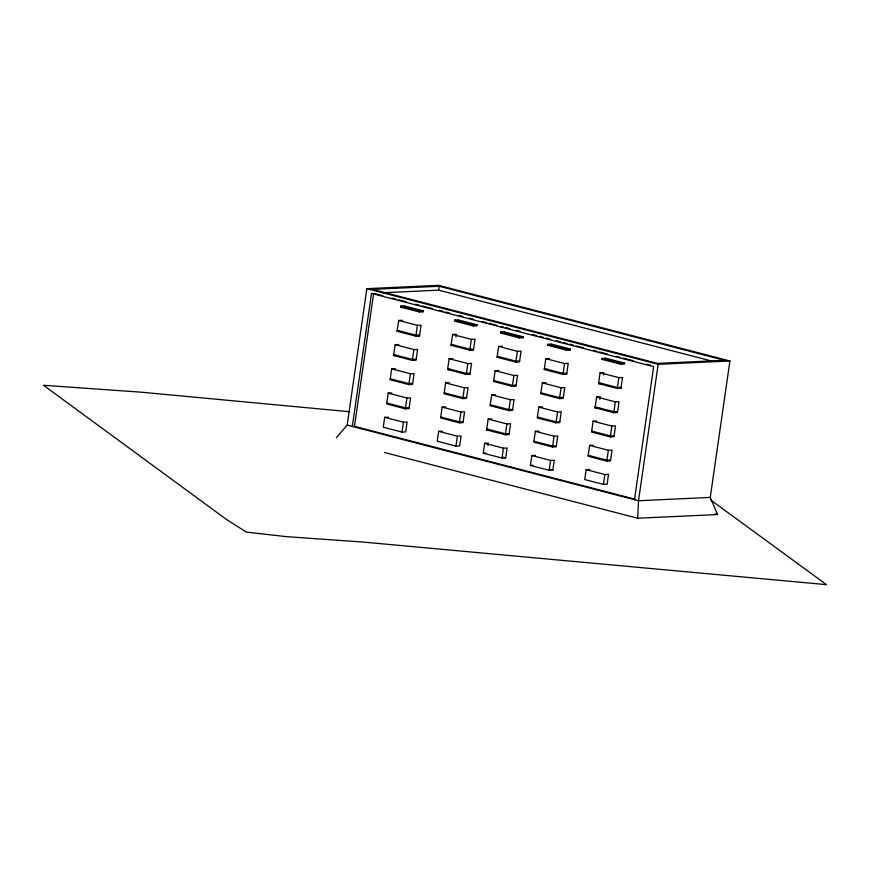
<?xml version="1.0" encoding="UTF-8"?>
<svg xmlns="http://www.w3.org/2000/svg" width="870" height="870" viewBox="0 0 870 870"><rect width="100%" height="100%" fill="white"/><g stroke="black" fill="none" stroke-linecap="round" stroke-linejoin="round"><path stroke-width="1.3" d="M637.656 518.226L638.515 500.739L658.177 364.302L729.919 360.985L710.257 497.422L717.565 514.529L637.656 518.226L384.529 452.509M336.353 437.643L347.184 425.104L366.846 288.666L438.589 285.349L729.919 360.985M634.48 499.695L653.653 366.661L371.501 293.418L352.328 426.441L354.481 426.344L373.643 293.31M384.692 417.339L383.268 427.224L402.005 432.085L405.692 431.911L407.106 422.037L403.43 422.211L384.692 417.339L388.379 417.176M388.183 393.12L386.628 403.963L405.355 408.824L409.041 408.65L410.596 397.818L406.921 397.981L388.183 393.12L391.87 392.957M391.674 368.902L390.119 379.733L408.846 384.605L412.532 384.431L414.087 373.6L410.412 373.763L391.674 368.902L395.361 368.728M395.165 344.683L413.902 349.544L417.578 349.37L416.023 360.213L412.337 360.376L393.599 355.515L395.165 344.683L398.851 344.509M398.656 320.464L417.393 325.326L421.069 325.152L419.514 335.994L415.827 336.157L397.09 331.296L398.656 320.464L402.342 320.29M400.581 307.077L400.722 306.12L404.409 305.946L423.135 310.818L423.005 311.775L419.318 311.938L400.581 307.077L403.038 306.969M404.267 306.903L404.409 305.946M402.005 432.085L403.43 422.211M405.355 408.824L406.921 397.981M408.846 384.605L410.412 373.763M412.337 360.376L413.902 349.544M415.827 336.157L417.393 325.326M419.318 311.938L419.46 310.981L423.135 310.818M382.517 292.755L438.654 290.156L439.219 286.263L724.384 360.3L657.546 363.388L372.393 289.351L439.219 286.263M438.654 431.357L437.24 441.231L455.967 446.092L459.654 445.929L461.078 436.044L457.392 436.218L438.654 431.357L442.341 431.183M442.145 407.127L440.59 417.97L459.316 422.831L463.003 422.657L464.569 411.825L460.882 411.999L442.145 407.127L445.831 406.964M445.636 382.909L444.081 393.751L462.807 398.612L466.494 398.438L468.06 387.607L464.373 387.781L445.636 382.909L449.322 382.746M449.127 358.69L467.864 363.551L471.54 363.388L469.985 374.22L466.298 374.394L447.571 369.532L449.127 358.69L452.813 358.527M452.617 334.471L471.355 339.333L475.031 339.169L473.476 350.001L469.789 350.175L451.062 345.303L452.617 334.471L456.304 334.297L455.945 336.766M454.684 320.127L454.553 321.084L473.28 325.945L476.967 325.782L477.097 324.825L458.37 319.964L454.684 320.127L473.421 324.999L477.097 324.825M458.229 320.921L458.37 319.964M455.967 446.092L457.392 436.218M459.316 422.831L460.882 411.999M462.807 398.612L464.373 387.781M466.298 374.394L467.864 363.551M469.789 350.175L471.355 339.333M473.28 325.945L473.421 324.999M484.688 443.298L503.415 448.17L507.101 447.996L505.677 457.87L501.99 458.044L483.263 453.183L484.688 443.298L488.364 443.135L488.005 445.603M488.168 419.079L506.905 423.94L510.592 423.777L509.026 434.608L505.339 434.782L486.613 429.921L488.168 419.079L491.854 418.916M491.659 394.86L490.104 405.692L508.83 410.564L512.517 410.39L514.083 399.558L510.396 399.721L491.659 394.86L495.345 394.686M495.15 370.642L493.594 381.473L512.321 386.334L516.008 386.171L517.574 375.329L513.887 375.503L495.15 370.642L498.836 370.468M498.64 346.423L517.378 351.284L521.054 351.11L519.499 361.953L515.812 362.116L497.085 357.255L498.64 346.423L502.327 346.249M500.576 333.036L500.707 332.079L504.393 331.905L523.12 336.777L522.99 337.734L519.303 337.897L500.576 333.036L503.023 332.927M504.252 332.862L504.393 331.905M501.99 458.044L503.415 448.17M505.339 434.782L506.905 423.94M508.83 410.564L510.396 399.721M512.321 386.334L513.887 375.503M515.812 362.116L517.378 351.284M519.303 337.897L519.444 336.94L523.12 336.777M531.864 455.554L550.601 460.415L554.277 460.241L552.852 470.126L549.177 470.289L530.439 465.428L531.864 455.554L535.55 455.38M535.354 431.335L533.788 442.167L552.526 447.028L556.202 446.854L557.768 436.022L554.081 436.196L535.354 431.335L539.03 431.161M538.845 407.106L537.279 417.948L556.017 422.809L559.693 422.635L561.259 411.804L557.572 411.978L538.845 407.106L542.521 406.942M542.336 382.887L540.77 393.729L559.508 398.59L563.184 398.416L564.75 387.585L561.063 387.748L542.336 382.887L546.012 382.724M545.827 358.668L564.554 363.529L568.24 363.366L566.674 374.198L562.999 374.372L544.261 369.5L545.827 358.668L549.503 358.494M547.752 345.281L547.893 344.324L551.569 344.161L570.307 349.022L570.165 349.979L566.49 350.153L547.752 345.281L550.21 345.172M551.439 345.118L551.569 344.161M549.177 470.289L550.601 460.415M552.526 447.028L554.081 436.196M556.017 422.809L557.572 411.978M559.508 398.59L561.063 387.748M562.999 374.372L564.554 363.529M566.49 350.153L566.62 349.196L570.307 349.022M586.141 469.637L584.716 479.522L603.443 484.383L607.129 484.209L608.554 474.335L604.867 474.509L586.141 469.637L589.817 469.474M589.621 445.418L588.066 456.261L606.792 461.122L610.479 460.948L612.045 450.116L608.358 450.279L589.621 445.418L593.307 445.255M593.112 421.2L591.557 432.031L610.283 436.903L613.97 436.729L615.536 425.898L611.849 426.061L593.112 421.2L596.798 421.026M596.602 396.981L615.34 401.842L619.027 401.668L617.461 412.51L613.774 412.674L595.047 407.812L596.602 396.981L600.289 396.807L599.93 399.276M600.093 372.762L618.831 377.623L622.507 377.449L620.952 388.292L617.265 388.455L598.538 383.594L600.093 372.762L603.78 372.588L603.421 375.057M602.029 359.375L602.16 358.418L605.846 358.244L624.573 363.116L624.442 364.073L620.756 364.236L602.029 359.375L604.476 359.267M605.705 359.201L605.846 358.244M603.443 484.383L604.867 474.509M606.792 461.122L608.358 450.279M610.283 436.903L611.849 426.061M613.774 412.674L615.34 401.842M617.265 388.455L618.831 377.623M620.756 364.236L620.897 363.279L624.573 363.116M397.09 331.296L399.547 331.187M501.131 327.066L503.284 326.968M419.644 335.037L415.969 335.2L397.231 330.339M451.062 345.303L453.509 345.194M473.606 349.044L469.93 349.218L451.193 344.346M393.599 355.515L396.057 355.406M416.154 359.256L412.478 359.43L393.74 354.558M497.085 357.255L499.532 357.146M519.64 360.996L515.953 361.159L497.216 356.298M447.571 369.532L450.018 369.413M544.261 369.5L547.948 369.337M470.126 373.263L466.44 373.437L447.702 368.575M566.816 373.241L563.129 373.415L544.403 368.554M412.663 383.474L408.987 383.648L390.249 378.776M516.149 385.214L512.463 385.388L493.725 380.516M598.538 383.594L600.985 383.485M621.093 387.335L617.406 387.498L598.669 382.637M466.635 397.481L462.949 397.655L444.211 392.794M563.325 397.459L559.638 397.633L540.912 392.772M409.172 407.693L405.496 407.867L386.758 403.006M512.658 409.433L508.972 409.607L490.234 404.735M595.047 407.812L598.723 407.649M617.602 411.553L613.915 411.727L595.178 406.855M463.144 421.7L459.458 421.874L440.72 417.013M559.834 421.678L556.147 421.852L537.421 416.991M486.613 429.921L489.07 429.802M509.167 433.651L505.481 433.825L486.754 428.964M614.111 435.772L610.425 435.946L591.687 431.074M556.343 445.908L552.667 446.071L533.93 441.21M483.263 453.183L485.71 453.063M610.62 459.991L606.934 460.165L588.207 455.304M530.439 465.428L532.897 465.319M710.257 497.422L638.515 500.739L347.184 425.104M349.294 411.706L141.103 392.174L43.5 385.279L226.091 519.183L246.319 532.103L286.317 536.638L362.583 542.021L826.5 584.651L710.779 500.065M438.654 290.156L713.313 361.463M366.846 288.666L658.177 364.302M374.959 293.658L382.811 295.691M391.978 298.073L395.904 299.095M398.525 299.769L406.388 301.814M415.545 304.195L419.481 305.218M422.091 305.892L432.575 308.611M439.122 310.307L443.047 311.329M445.668 312.015L449.594 313.026M458.762 315.408L462.688 316.43M469.234 318.126L473.16 319.149M482.328 321.53L486.254 322.553M488.875 323.227L496.737 325.271M505.84 327.631L509.689 328.632M516.095 330.296L519.934 331.296M532.908 334.656L536.823 335.679M539.443 336.353L543.369 337.375M545.979 338.049L549.905 339.072M556.441 340.768L560.356 341.79M562.977 342.465L566.903 343.487M569.513 344.161L573.439 345.183M576.049 345.858L583.9 347.902M593.046 350.273L596.972 351.295M599.582 351.969L607.434 354.003M616.58 356.385L620.506 357.407M623.116 358.081L633.577 360.8M646.649 364.193L650.575 365.204M400.722 306.12L423.005 311.775M500.707 332.079L519.444 336.94M520.488 337.081L522.99 337.734M547.893 344.324L566.62 349.196M567.675 349.327L570.165 349.979M602.16 358.418L620.897 363.279M417.013 335.341L419.514 335.994M470.974 349.349L473.476 350.001M564.184 373.545L566.674 374.198M618.45 387.639L620.952 388.292M467.484 373.567L469.985 374.22M614.959 411.858L617.461 412.51M503.175 457.228L505.677 457.87M550.362 469.474L552.852 470.126M714.944 513.855L717.565 514.529M354.481 426.344L635.317 499.26"/></g></svg>
